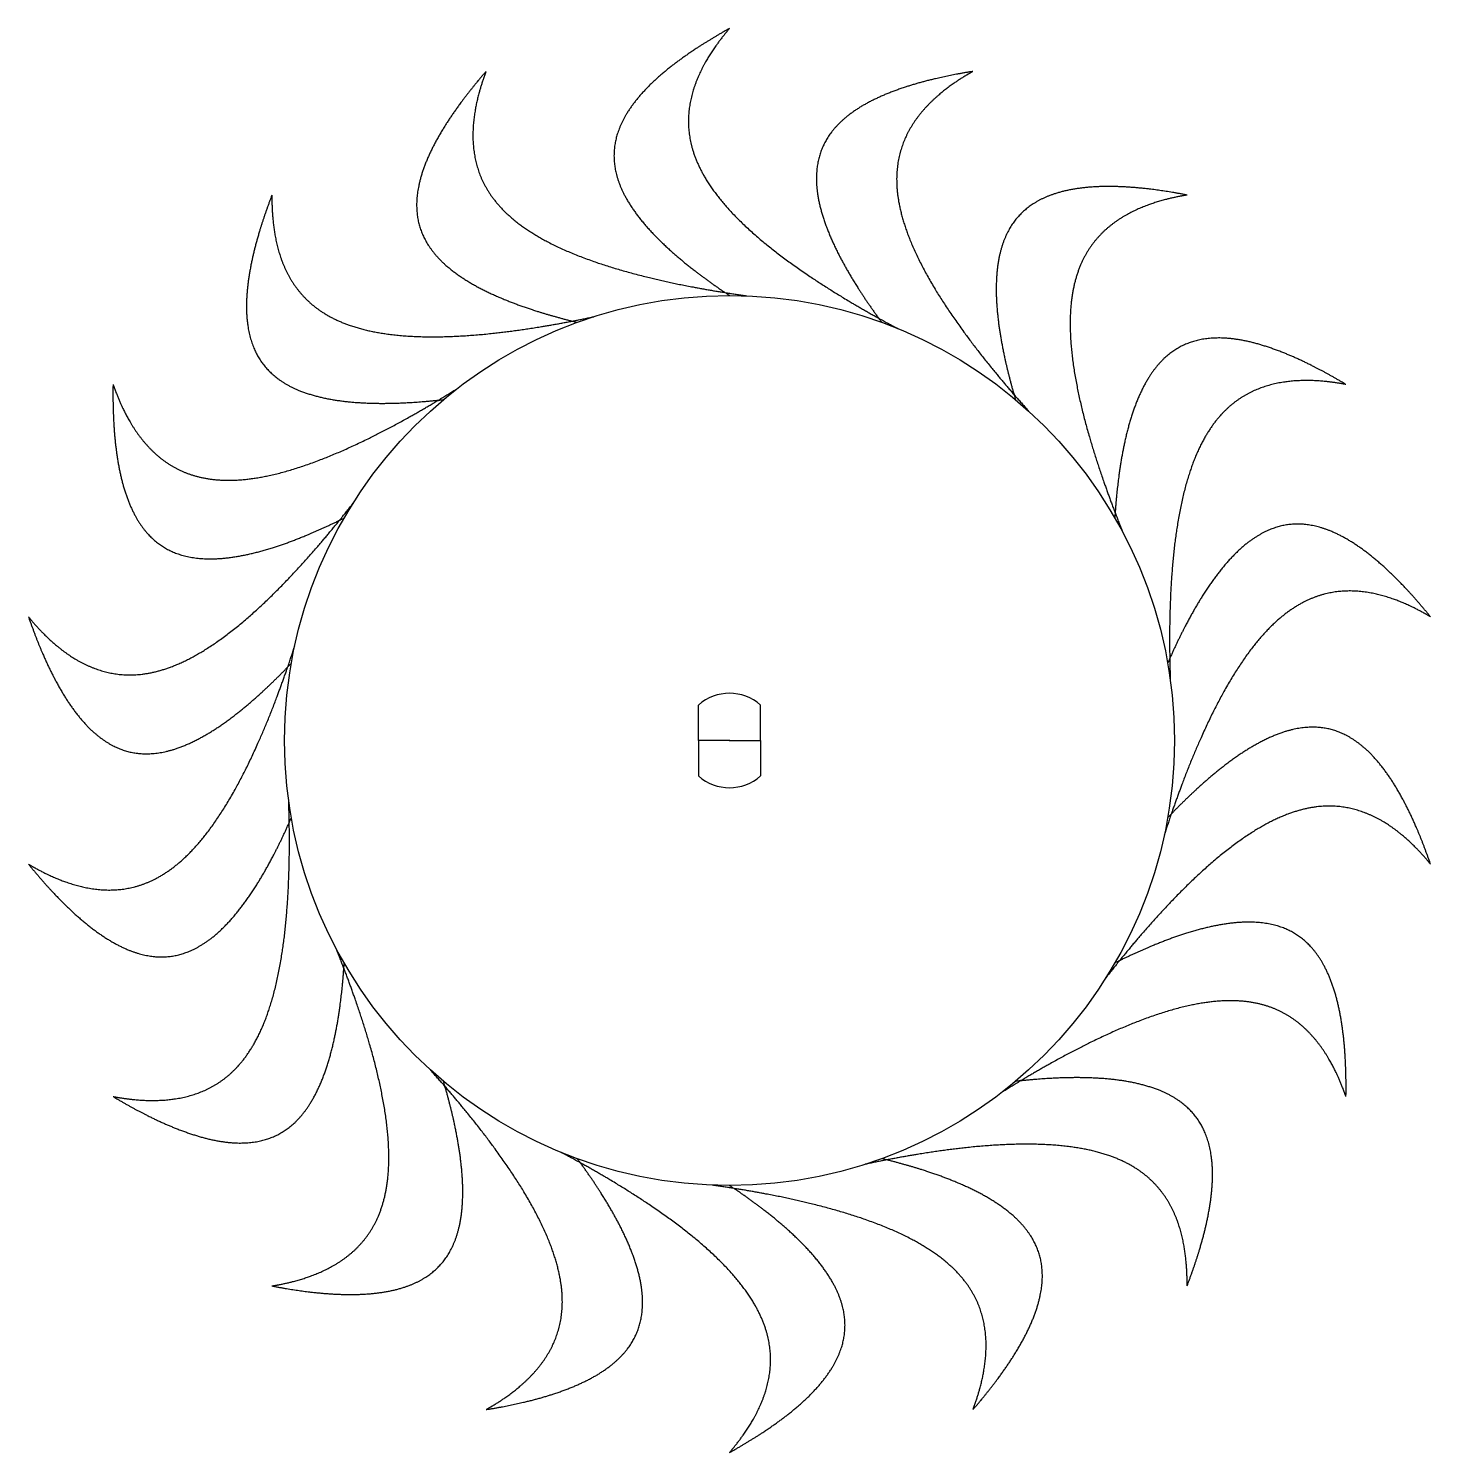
# Model space of a CAD drawing. Header units: millimetres. Extents: x -39.4 to 39.4, y -40 to 40.
import ezdxf

# ---------------------------------------------------------------- set-up
doc = ezdxf.new("R2010")
doc.units = ezdxf.units.MM
doc.header["$MEASUREMENT"] = 0
doc.layers.add('Spin blade V1 Harvest v1_Sketch1', color=7, linetype='Continuous')

msp = doc.modelspace()

# ---------------------------------------------------------------- linework, layer by layer
at = {"layer": 'Spin blade V1 Harvest v1_Sketch1'}
for p, q in [((-1.75, 0), (-1.75, 1.99)), ((1.75, 0), (1.75, 1.99)), ((-1.75, 0), (-1.75, -2)), ((0, 0), (-1.75, 0)), ((0, 0), (1.75, 0)), ((1.75, 0), (1.75, -1.99))]:
    msp.add_line(p, q, dxfattribs=at)
msp.add_circle((0, 0), 25, dxfattribs=at)
for start, end in [(48.67134, 131.32866), (228.67134, 311.32866)]:
    msp.add_arc((0, 0), 2.65, start, end, dxfattribs=at)
for points in [[(0, 40), (-0.495, 39.725), (-1.441, 39.173), (-2.729, 38.339), (-4.182, 37.213), (-5.526, 35.782), (-6.356, 34.324), (-6.633, 32.838), (-6.338, 31.323), (-5.496, 29.78), (-4.15, 28.212), (-2.705, 26.938), (-1.427, 25.973), (-0.49, 25.325), (0, 25)], [(0, 40), (-0.294, 39.658), (-0.838, 38.973), (-1.516, 37.949), (-2.143, 36.585), (-2.437, 34.886), (-2.209, 33.193), (-1.437, 31.505), (-0.142, 29.823), (1.631, 28.146), (3.832, 26.474), (5.903, 25.139), (7.618, 24.14), (8.833, 23.475), (9.457, 23.142)], [(-13.681, 37.588), (-14.052, 37.16), (-14.752, 36.318), (-15.678, 35.093), (-16.658, 33.539), (-17.431, 31.734), (-17.712, 30.08), (-17.464, 28.589), (-16.668, 27.266), (-15.35, 26.104), (-13.549, 25.091), (-11.755, 24.388), (-10.224, 23.918), (-9.122, 23.63), (-8.551, 23.492)], [(-13.681, 37.588), (-13.84, 37.165), (-14.117, 36.337), (-14.404, 35.142), (-14.527, 33.646), (-14.222, 31.949), (-13.428, 30.435), (-12.126, 29.113), (-10.334, 27.976), (-8.094, 27.006), (-5.453, 26.188), (-3.051, 25.642), (-1.097, 25.29), (0.271, 25.08), (0.972, 24.981)], [(13.681, 37.588), (13.122, 37.499), (12.044, 37.304), (10.548, 36.961), (8.798, 36.399), (7.046, 35.514), (5.767, 34.428), (4.998, 33.126), (4.758, 31.602), (5.021, 29.864), (5.749, 27.93), (6.671, 26.239), (7.542, 24.894), (8.201, 23.965), (8.551, 23.492)], [(13.681, 37.588), (13.287, 37.367), (12.543, 36.91), (11.555, 36.179), (10.499, 35.112), (9.642, 33.616), (9.277, 31.946), (9.425, 30.097), (10.066, 28.073), (11.159, 25.891), (12.656, 23.566), (14.145, 21.604), (15.415, 20.078), (16.329, 19.038), (16.802, 18.512)], [(-25.712, 30.642), (-25.914, 30.113), (-26.284, 29.082), (-26.735, 27.615), (-27.124, 25.819), (-27.233, 23.858), (-26.932, 22.208), (-26.189, 20.892), (-24.989, 19.921), (-23.352, 19.28), (-21.313, 18.943), (-19.388, 18.897), (-17.788, 18.979), (-16.654, 19.085), (-16.07, 19.151)], [(-25.712, 30.642), (-25.717, 30.19), (-25.693, 29.317), (-25.554, 28.096), (-25.158, 26.648), (-24.291, 25.158), (-23.028, 24.007), (-21.352, 23.21), (-19.279, 22.754), (-16.843, 22.609), (-14.081, 22.743), (-11.637, 23.052), (-9.681, 23.389), (-8.323, 23.66), (-7.631, 23.807)], [(25.712, 30.642), (25.156, 30.749), (24.076, 30.935), (22.553, 31.124), (20.716, 31.195), (18.767, 30.962), (17.194, 30.379), (16.027, 29.419), (15.279, 28.069), (14.932, 26.346), (14.955, 24.279), (15.243, 22.374), (15.602, 20.813), (15.903, 19.715), (16.07, 19.151)], [(25.712, 30.642), (25.266, 30.569), (24.41, 30.394), (23.232, 30.045), (21.875, 29.404), (20.557, 28.291), (19.644, 26.847), (19.15, 25.058), (19.061, 22.937), (19.341, 20.513), (19.953, 17.817), (20.681, 15.463), (21.353, 13.595), (21.855, 12.305), (22.12, 11.649)], [(34.641, 20), (34.156, 20.291), (33.205, 20.835), (31.838, 21.533), (30.136, 22.228), (28.225, 22.676), (26.547, 22.667), (25.122, 22.163), (23.958, 21.15), (23.042, 19.65), (22.357, 17.7), (21.976, 15.812), (21.78, 14.222), (21.687, 13.087), (21.651, 12.5)], [(-34.641, 20), (-34.65, 19.434), (-34.646, 18.339), (-34.567, 16.806), (-34.319, 14.985), (-33.751, 13.105), (-32.904, 11.657), (-31.755, 10.675), (-30.295, 10.173), (-28.538, 10.131), (-26.507, 10.511), (-24.681, 11.126), (-23.206, 11.751), (-22.177, 12.238), (-21.651, 12.5)], [(-34.641, 20), (-34.492, 19.574), (-34.171, 18.761), (-33.623, 17.661), (-32.755, 16.436), (-31.431, 15.332), (-29.85, 14.683), (-28.003, 14.508), (-25.899, 14.788), (-23.56, 15.485), (-21.011, 16.556), (-18.819, 17.682), (-17.097, 18.668), (-15.913, 19.387), (-15.313, 19.761)], [(34.641, 20), (34.197, 20.084), (33.333, 20.212), (32.106, 20.287), (30.612, 20.149), (28.994, 19.554), (27.641, 18.509), (26.565, 16.997), (25.756, 15.035), (25.19, 12.661), (24.843, 9.918), (24.723, 7.457), (24.715, 5.472), (24.746, 4.088), (24.77, 3.381)], [(-39.392, 6.946), (-39.106, 6.597), (-38.527, 5.943), (-37.635, 5.097), (-36.402, 4.242), (-34.779, 3.658), (-33.072, 3.588), (-31.276, 4.055), (-29.395, 5.038), (-27.435, 6.493), (-25.406, 8.371), (-23.732, 10.179), (-22.45, 11.695), (-21.584, 12.775), (-21.148, 13.332)], [(39.392, 6.946), (39.036, 7.385), (38.328, 8.221), (37.283, 9.345), (35.922, 10.581), (34.279, 11.655), (32.699, 12.22), (31.187, 12.235), (29.747, 11.68), (28.373, 10.584), (27.062, 8.986), (26.059, 7.342), (25.33, 5.915), (24.855, 4.88), (24.62, 4.341)], [(39.392, 6.946), (39.004, 7.176), (38.236, 7.593), (37.109, 8.083), (35.657, 8.464), (33.933, 8.458), (32.305, 7.939), (30.777, 6.886), (29.345, 5.319), (28.002, 3.282), (26.737, 0.823), (25.782, -1.448), (25.096, -3.311), (24.652, -4.622), (24.433, -5.295)], [(-39.392, 6.946), (-39.208, 6.411), (-38.829, 5.383), (-38.231, 3.97), (-37.374, 2.343), (-36.198, 0.772), (-34.906, -0.299), (-33.491, -0.83), (-31.948, -0.802), (-30.282, -0.241), (-28.504, 0.811), (-26.998, 2.014), (-25.826, 3.105), (-25.025, 3.915), (-24.62, 4.341)], [(-39.392, -6.946), (-39.004, -7.176), (-38.236, -7.593), (-37.109, -8.083), (-35.657, -8.464), (-33.933, -8.458), (-32.305, -7.939), (-30.777, -6.886), (-29.345, -5.319), (-28.002, -3.282), (-26.737, -0.823), (-25.782, 1.448), (-25.096, 3.311), (-24.652, 4.622), (-24.433, 5.295)], [(39.392, -6.946), (39.208, -6.411), (38.829, -5.383), (38.231, -3.97), (37.374, -2.343), (36.198, -0.772), (34.906, 0.299), (33.491, 0.83), (31.948, 0.802), (30.282, 0.241), (28.504, -0.811), (26.998, -2.014), (25.826, -3.105), (25.025, -3.915), (24.62, -4.341)], [(-34.641, -20), (-34.197, -20.084), (-33.333, -20.212), (-32.106, -20.287), (-30.612, -20.149), (-28.994, -19.554), (-27.641, -18.509), (-26.565, -16.997), (-25.756, -15.035), (-25.19, -12.661), (-24.843, -9.918), (-24.723, -7.457), (-24.715, -5.472), (-24.746, -4.088), (-24.77, -3.381)], [(39.392, -6.946), (39.106, -6.597), (38.527, -5.943), (37.635, -5.097), (36.402, -4.242), (34.779, -3.658), (33.072, -3.588), (31.276, -4.055), (29.395, -5.038), (27.435, -6.493), (25.406, -8.371), (23.732, -10.179), (22.45, -11.695), (21.584, -12.775), (21.148, -13.332)], [(-39.392, -6.946), (-39.036, -7.385), (-38.328, -8.221), (-37.283, -9.345), (-35.922, -10.581), (-34.279, -11.655), (-32.699, -12.22), (-31.187, -12.235), (-29.747, -11.68), (-28.373, -10.584), (-27.062, -8.986), (-26.059, -7.342), (-25.33, -5.915), (-24.855, -4.88), (-24.62, -4.341)], [(34.641, -20), (34.65, -19.434), (34.646, -18.339), (34.567, -16.806), (34.319, -14.985), (33.751, -13.105), (32.904, -11.657), (31.755, -10.675), (30.295, -10.173), (28.538, -10.131), (26.507, -10.511), (24.681, -11.126), (23.206, -11.751), (22.177, -12.238), (21.651, -12.5)], [(-25.712, -30.642), (-25.266, -30.569), (-24.41, -30.394), (-23.232, -30.045), (-21.875, -29.404), (-20.557, -28.291), (-19.644, -26.847), (-19.15, -25.058), (-19.061, -22.937), (-19.341, -20.513), (-19.953, -17.817), (-20.681, -15.463), (-21.353, -13.595), (-21.855, -12.305), (-22.12, -11.649)], [(-34.641, -20), (-34.156, -20.291), (-33.205, -20.835), (-31.838, -21.533), (-30.136, -22.228), (-28.225, -22.676), (-26.547, -22.667), (-25.122, -22.163), (-23.958, -21.15), (-23.042, -19.65), (-22.357, -17.7), (-21.976, -15.812), (-21.78, -14.222), (-21.687, -13.087), (-21.651, -12.5)], [(34.641, -20), (34.492, -19.574), (34.171, -18.761), (33.623, -17.661), (32.755, -16.436), (31.431, -15.332), (29.85, -14.683), (28.003, -14.508), (25.899, -14.788), (23.56, -15.485), (21.011, -16.556), (18.819, -17.682), (17.097, -18.668), (15.913, -19.387), (15.313, -19.761)], [(-25.712, -30.642), (-25.156, -30.749), (-24.076, -30.935), (-22.553, -31.124), (-20.716, -31.195), (-18.767, -30.962), (-17.194, -30.379), (-16.027, -29.419), (-15.279, -28.069), (-14.932, -26.346), (-14.955, -24.279), (-15.243, -22.374), (-15.602, -20.813), (-15.903, -19.715), (-16.07, -19.151)], [(-13.681, -37.588), (-13.287, -37.367), (-12.543, -36.91), (-11.555, -36.179), (-10.499, -35.112), (-9.642, -33.616), (-9.277, -31.946), (-9.425, -30.097), (-10.066, -28.073), (-11.159, -25.891), (-12.656, -23.566), (-14.145, -21.604), (-15.415, -20.078), (-16.329, -19.038), (-16.802, -18.512)], [(25.712, -30.642), (25.914, -30.113), (26.284, -29.082), (26.735, -27.615), (27.124, -25.819), (27.233, -23.858), (26.932, -22.208), (26.189, -20.892), (24.989, -19.921), (23.352, -19.28), (21.313, -18.943), (19.388, -18.897), (17.788, -18.979), (16.654, -19.085), (16.07, -19.151)], [(0, -40), (0.294, -39.658), (0.838, -38.973), (1.516, -37.949), (2.143, -36.585), (2.437, -34.886), (2.209, -33.193), (1.437, -31.505), (0.142, -29.823), (-1.631, -28.146), (-3.832, -26.474), (-5.903, -25.139), (-7.618, -24.14), (-8.833, -23.475), (-9.457, -23.142)], [(25.712, -30.642), (25.717, -30.19), (25.693, -29.317), (25.554, -28.096), (25.158, -26.648), (24.291, -25.158), (23.028, -24.007), (21.352, -23.21), (19.279, -22.754), (16.843, -22.609), (14.081, -22.743), (11.637, -23.052), (9.681, -23.389), (8.323, -23.66), (7.631, -23.807)], [(-13.681, -37.588), (-13.122, -37.499), (-12.044, -37.304), (-10.548, -36.961), (-8.798, -36.399), (-7.046, -35.514), (-5.767, -34.428), (-4.998, -33.126), (-4.758, -31.602), (-5.021, -29.864), (-5.749, -27.93), (-6.671, -26.239), (-7.542, -24.894), (-8.201, -23.965), (-8.551, -23.492)], [(13.681, -37.588), (14.052, -37.16), (14.752, -36.318), (15.678, -35.093), (16.658, -33.539), (17.431, -31.734), (17.712, -30.08), (17.464, -28.589), (16.668, -27.266), (15.35, -26.104), (13.549, -25.091), (11.755, -24.388), (10.224, -23.918), (9.122, -23.63), (8.551, -23.492)], [(13.681, -37.588), (13.84, -37.165), (14.117, -36.337), (14.404, -35.142), (14.527, -33.646), (14.222, -31.949), (13.428, -30.435), (12.126, -29.113), (10.334, -27.976), (8.094, -27.006), (5.453, -26.188), (3.051, -25.642), (1.097, -25.29), (-0.271, -25.08), (-0.972, -24.981)], [(0, -40), (0.495, -39.725), (1.441, -39.173), (2.729, -38.339), (4.182, -37.213), (5.526, -35.782), (6.356, -34.324), (6.633, -32.838), (6.338, -31.323), (5.496, -29.78), (4.15, -28.212), (2.705, -26.938), (1.427, -25.973), (0.49, -25.325), (0, -25)]]:
    msp.add_open_spline(points, degree=5, dxfattribs=at)
msp.add_point((0, 0), dxfattribs=at)

doc.saveas('drawing.dxf')
